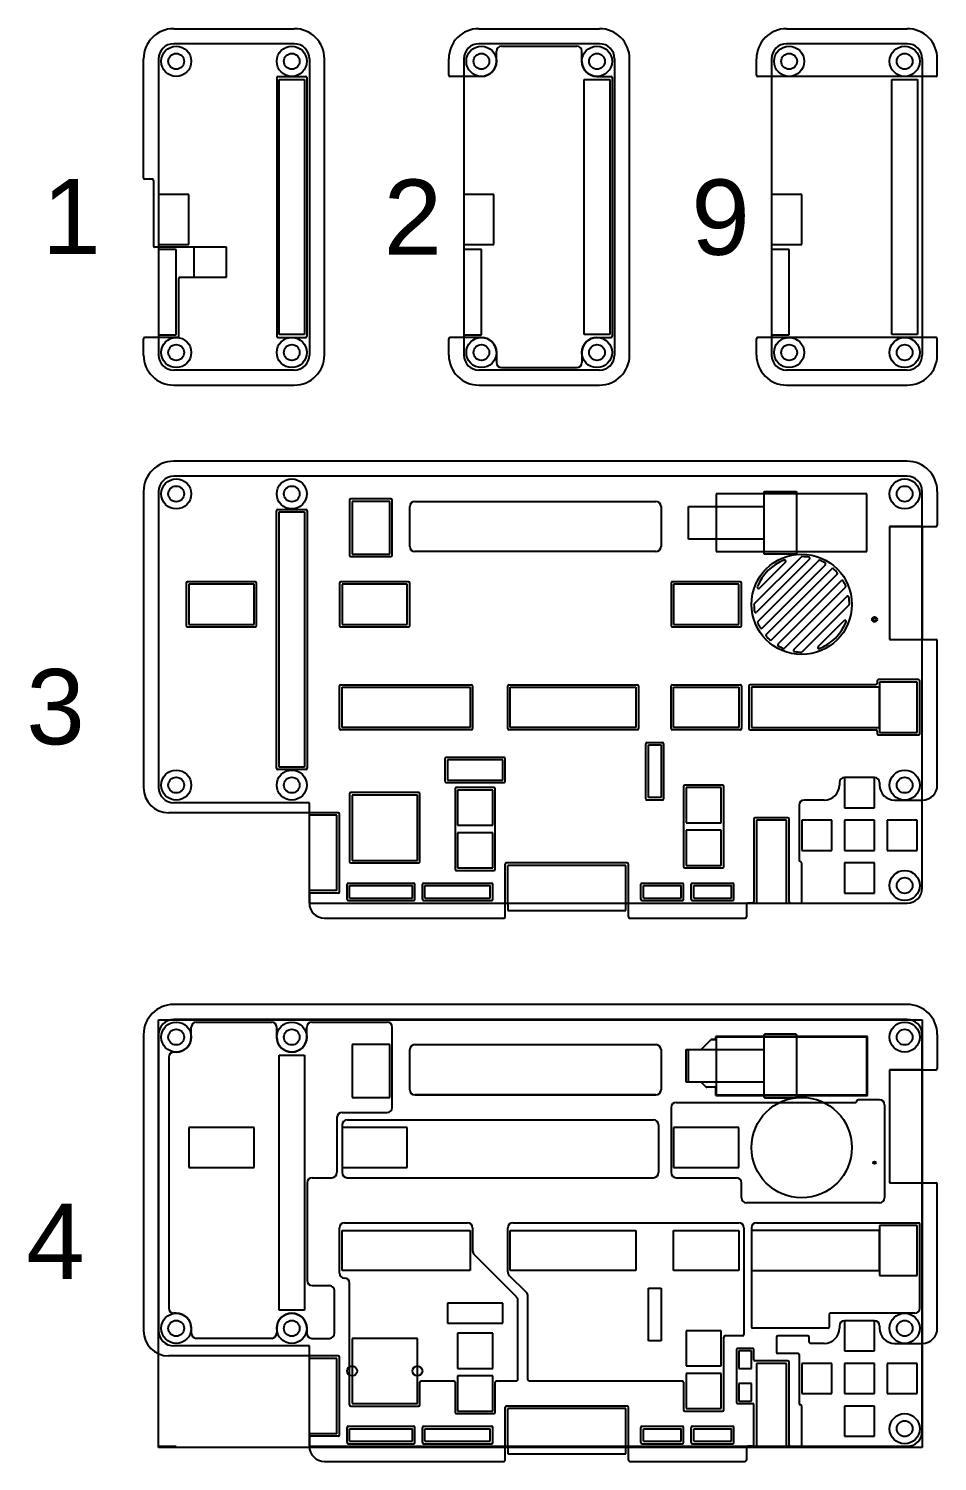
# Model space of a CAD drawing. Header units: millimetres. Extents: x -436 to 702, y -520 to 282.
# Drawn here: x -25.9 to 155, y -3 to 282.4 of the extents above; entities that cross this region are included whole.
import ezdxf

# ---------------------------------------------------------------- set-up
doc = ezdxf.new("R2010")
doc.units = ezdxf.units.MM
doc.header["$LTSCALE"] = 4
doc.header["$MEASUREMENT"] = 0
for name, color, linetype in [('Mechanical', 6, 'Continuous'), ('PCB', 4, 'Continuous'), ('Ref Image', 7, 'Continuous')]:
    doc.layers.add(name, color=color, linetype=linetype)
doc.styles.get("Standard").update_dxf_attribs({"font": 'Arial.ttf'})
picture_1 = doc.add_image_def('image1.png', size_in_pixel=(2300, 1288))

msp = doc.modelspace()

# ---------------------------------------------------------------- linework, layer by layer
for p, q in [((3, 282.35), (27, 282.35)), ((63.75, 282.35), (87.75, 282.35)), ((125, 282.35), (149, 282.35)), ((67.25, 275.85), (67.25, 277.85)), ((68.25, 278.85), (83.25, 278.85)), ((84.25, 275.85), (84.25, 277.85)), ((-3, 252.6), (-3, 276.35)), ((33, 220.85), (33, 276.35)), ((57.75, 273.1), (57.75, 276.35)), ((93.75, 220.85), (93.75, 276.35)), ((119, 273.1), (119, 276.35)), ((155, 273.1), (155, 276.35)), ((23.5, 272.6), (23.5, 221.1)), ((23.75, 272.85), (29.25, 272.85)), ((29.5, 272.6), (29.5, 221.1)), ((64.25, 272.85), (58, 272.85)), ((87.25, 272.85), (90, 272.85)), ((90.25, 272.6), (90.25, 221.1)), ((154.75, 272.85), (119.25, 272.85)), ((-1.25, 252.35), (-2.75, 252.35)), ((-1, 252.1), (-1, 239.1)), ((4, 221.1), (4, 232.6)), ((-3, 217.35), (-3, 220.6)), ((3.75, 220.85), (-2.75, 220.85)), ((23.75, 220.85), (29.25, 220.85)), ((33, 217.35), (33, 220.85)), ((57.75, 217.35), (57.75, 220.6)), ((64.25, 220.85), (58, 220.85)), ((87.25, 220.85), (90, 220.85)), ((93.75, 217.35), (93.75, 220.85)), ((119, 217.35), (119, 220.6)), ((154.75, 220.85), (119.25, 220.85)), ((155, 217.35), (155, 220.6)), ((67.25, 217.85), (67.25, 215.85)), ((84.25, 217.85), (84.25, 215.85)), ((68.25, 214.85), (83.25, 214.85)), ((3, 211.35), (27, 211.35)), ((63.75, 211.35), (87.75, 211.35)), ((125, 211.35), (149, 211.35)), ((149, 196.19), (3, 196.19)), ((-3, 190.19), (-3, 131.19)), ((38, 188.44), (38, 177.44)), ((46.25, 188.69), (38.25, 188.69)), ((46.5, 177.44), (46.5, 188.44)), ((23.46, 135.04), (23.46, 186.34)), ((23.71, 186.59), (29.29, 186.59)), ((29.54, 186.34), (29.54, 135.04)), ((38.25, 177.19), (46.25, 177.19)), ((5.5, 171.94), (5.5, 163.44)), ((19.25, 172.19), (5.75, 172.19)), ((19.5, 163.44), (19.5, 171.94)), ((36, 171.94), (36, 163.44)), ((49.75, 172.19), (36.25, 172.19)), ((50, 163.44), (50, 171.94)), ((102, 171.94), (102, 163.44)), ((115.75, 172.19), (102.25, 172.19)), ((116, 163.44), (116, 171.94)), ((5.75, 163.19), (19.25, 163.19)), ((36.25, 163.19), (49.75, 163.19)), ((102.25, 163.19), (115.75, 163.19)), ((155, 131.69), (155, 160.44)), ((36, 142.94), (36, 151.44)), ((36.25, 151.69), (62.25, 151.69)), ((62.5, 151.44), (62.5, 142.94)), ((69.5, 142.94), (69.5, 151.44)), ((69.75, 151.69), (95.25, 151.69)), ((95.5, 151.44), (95.5, 142.94)), ((102, 142.94), (102, 151.44)), ((102.25, 151.69), (115.75, 151.69)), ((116, 151.44), (116, 142.94)), ((117.5, 151.44), (117.5, 142.94)), ((142.75, 151.69), (117.75, 151.69)), ((143, 152.44), (143, 151.94)), ((151.25, 152.69), (143.25, 152.69)), ((151.5, 141.94), (151.5, 152.44)), ((62.25, 142.69), (36.25, 142.69)), ((95.25, 142.69), (69.75, 142.69)), ((115.75, 142.69), (102.25, 142.69)), ((117.75, 142.69), (142.75, 142.69)), ((97, 128.94), (97, 139.94)), ((97.25, 140.19), (100.25, 140.19)), ((100.5, 139.94), (100.5, 128.94)), ((143.25, 141.69), (151.25, 141.69)), ((68.75, 137.19), (57.25, 137.19)), ((29.29, 134.79), (23.71, 134.79)), ((57, 136.94), (57, 132.44)), ((69, 132.44), (69, 136.94)), ((57.25, 132.19), (68.75, 132.19)), ((104.5, 131.44), (104.5, 115.44)), ((112.25, 131.69), (104.75, 131.69)), ((112.5, 115.44), (112.5, 131.44)), ((38, 129.94), (38, 116.44)), ((51.75, 130.19), (38.25, 130.19)), ((52, 116.44), (52, 129.94)), ((59, 130.94), (59, 114.94)), ((66.75, 131.19), (59.25, 131.19)), ((67, 114.94), (67, 130.94)), ((100.25, 128.69), (97.25, 128.69)), ((35.75, 126.19), (2, 126.19)), ((36, 110.44), (36, 125.94)), ((127.5, 127.69), (127.5, 116.69)), ((118.5, 124.94), (118.5, 108.44)), ((125.25, 125.19), (118.75, 125.19)), ((125.5, 108.44), (125.5, 124.94)), ((38.25, 116.19), (51.75, 116.19)), ((59.25, 114.69), (66.75, 114.69)), ((69, 105.44), (69, 115.94)), ((93.25, 116.19), (69.25, 116.19)), ((93.5, 105.44), (93.5, 115.94)), ((104.75, 115.19), (112.25, 115.19)), ((37.5, 108.94), (37.5, 111.94)), ((37.75, 112.19), (50.75, 112.19)), ((51, 108.94), (51, 111.94)), ((52.5, 108.94), (52.5, 111.94)), ((52.75, 112.19), (66.25, 112.19)), ((66.5, 108.94), (66.5, 111.94)), ((96, 108.94), (96, 111.94)), ((96.25, 112.19), (104.25, 112.19)), ((104.5, 108.94), (104.5, 111.94)), ((106, 108.94), (106, 111.94)), ((106.25, 112.19), (114.25, 112.19)), ((114.5, 108.94), (114.5, 111.94)), ((35.75, 110.19), (30.25, 110.19)), ((37.75, 108.69), (50.75, 108.69)), ((52.75, 108.69), (66.25, 108.69)), ((96.25, 108.69), (104.25, 108.69)), ((106.25, 108.69), (114.25, 108.69)), ((93.75, 105.19), (116.75, 105.19)), ((149, 88), (3, 88)), ((46.5, 67.5), (46.5, 83.5)), ((-3, 82), (-3, 23)), ((2, 77.5), (2, 27.5)), ((36.5, 66.5), (45.5, 66.5)), ((102, 67.5), (102, 54.5)), ((35.5, 65.5), (35.5, 54.5)), ((36.5, 64), (36.5, 54.5)), ((99.5, 64), (99.5, 54.5)), ((29.54, 52.5), (29.54, 33)), ((37.5, 53.5), (98.5, 53.5)), ((116, 49.5), (116, 52.5)), ((155, 23.5), (155, 52.25)), ((36, 34.5), (36, 43.5)), ((37, 44.5), (61.5, 44.5)), ((62.5, 43.5), (62.5, 38.91)), ((69.5, 34.74), (69.5, 43.5)), ((70.5, 44.5), (115.5, 44.5)), ((119, 44.5), (151.25, 44.5)), ((151.5, 27.5), (151.5, 44.25)), ((37, 33.5), (37, 33.5)), ((22.5, 21.5), (7.5, 21.5)), ((112.5, 7.25), (112.5, 21.75)), ((116.25, 22), (112.75, 22)), ((35.75, 18), (2, 18)), ((36, 2.25), (36, 17.75)), ((127.25, 18.5), (123.25, 18.5)), ((127.5, 18.25), (127.5, 8.5)), ((125.25, 17), (118.75, 17)), ((125.5, 0.25), (125.5, 16.75)), ((52, 8.25), (52, 12.75)), ((58.75, 13), (52.25, 13)), ((59, 12.75), (59, 6.75)), ((67, 6.75), (67, 12.75)), ((71.25, 13), (67.25, 13)), ((104.25, 13), (73.75, 13)), ((104.5, 12.75), (104.5, 7.25)), ((38.25, 8), (51.75, 8)), ((59.25, 6.5), (66.75, 6.5)), ((69, -2.75), (69, 7.75)), ((93.25, 8), (69.25, 8)), ((93.5, -2.75), (93.5, 7.75)), ((104.75, 7), (112.25, 7)), ((37.5, 0.75), (37.5, 3.75)), ((37.75, 4), (50.75, 4)), ((51, 0.75), (51, 3.75)), ((52.5, 0.75), (52.5, 3.75)), ((52.75, 4), (66.25, 4)), ((66.5, 0.75), (66.5, 3.75)), ((96, 0.75), (96, 3.75)), ((96.25, 4), (104.25, 4)), ((104.5, 0.75), (104.5, 3.75)), ((106, 0.75), (106, 3.75)), ((106.25, 4), (114.25, 4)), ((114.5, 0.75), (114.5, 3.75)), ((35.75, 2), (30.25, 2)), ((37.75, 0.5), (50.75, 0.5)), ((52.75, 0.5), (66.25, 0.5)), ((96.25, 0.5), (104.25, 0.5)), ((106.25, 0.5), (114.25, 0.5)), ((93.75, -3), (116.75, -3))]:
    msp.add_line(p, q)
at = {"linetype": 'Continuous'}
for p, q in [((13.25, 238.85), (-0.75, 238.85)), ((13.5, 233.1), (13.5, 238.6)), ((4.25, 232.85), (13.25, 232.85)), ((155, 190.19), (155, 183.44)), ((50, 179.19), (50, 187.19)), ((51, 188.19), (99, 188.19)), ((100, 187.19), (100, 179.19)), ((145.5, 182.94), (145.5, 160.94)), ((145.75, 183.19), (154.75, 183.19)), ((99, 178.19), (51, 178.19)), ((127.88, 177.12), (118.57, 167.81)), ((129.55, 176.66), (119.03, 166.14)), ((131.4, 176.4), (119.29, 164.29)), ((124.75, 176.1), (119.59, 170.94)), ((132.71, 175.58), (120.11, 162.98)), ((134, 174.75), (120.94, 161.69)), ((135.06, 173.69), (122, 160.63)), ((135.89, 172.4), (123.29, 159.8)), ((136.71, 171.09), (124.6, 158.98)), ((136.97, 169.24), (126.45, 158.72)), ((137.43, 167.57), (128.12, 158.26)), ((136.41, 164.44), (131.25, 159.28)), ((145.75, 160.69), (154.75, 160.69)), ((143, 142.44), (143, 141.94)), ((135.5, 132.19), (135.5, 131.69)), ((142.5, 133.19), (136.5, 133.19)), ((143.5, 132.19), (143.5, 131.69)), ((132.5, 128.69), (128.5, 128.69)), ((146.5, 128.69), (152, 128.69)), ((127.75, 116.44), (127.75, 116.44)), ((128, 108.44), (128, 116.19)), ((30, 109.94), (30, 108.19)), ((117, 107.94), (117, 105.44)), ((118.25, 108.19), (117.25, 108.19)), ((125.75, 108.19), (127.75, 108.19)), ((33, 105.19), (68.75, 105.19)), ((6.5, 81.5), (6.5, 83.5)), ((7.5, 84.5), (22.5, 84.5)), ((23.5, 81.5), (23.5, 83.5)), ((29.5, 81.5), (29.5, 83.5)), ((30.5, 84.5), (45.5, 84.5)), ((51, 80), (99, 80)), ((108.07, 79.07), (109.93, 80.93)), ((110.1, 81), (110.9, 81)), ((120.25, 81.6), (110.9, 81.6)), ((110.9, 81), (110.9, 81.6)), ((120.5, 81.85), (120.5, 81.85)), ((126.75, 82.1), (120.75, 82.1)), ((127, 81.85), (127, 81.85)), ((141.1, 81.6), (127.25, 81.6)), ((141.1, 69.9), (141.1, 81.6)), ((155, 82), (155, 75.25)), ((3.5, 78.5), (3, 78.5)), ((50, 71), (50, 79)), ((100, 79), (100, 71)), ((105, 79), (107.9, 79)), ((105, 72.5), (105, 79)), ((145.5, 74.75), (145.5, 52.75)), ((145.75, 75), (154.75, 75)), ((107.9, 72.5), (105, 72.5)), ((108.93, 71.57), (108.07, 72.43)), ((110.9, 71.5), (109.1, 71.5)), ((110.9, 69.9), (110.9, 71.5)), ((51, 70), (99, 70)), ((103, 68.5), (138.75, 68.5)), ((110.9, 69.9), (120.25, 69.9)), ((120.5, 69.65), (120.5, 69.65)), ((120.75, 69.4), (126.75, 69.4)), ((127, 69.65), (127, 69.65)), ((127.25, 69.9), (141.1, 69.9)), ((139, 68.75), (139, 68.75)), ((143.5, 69), (139.25, 69)), ((144.5, 68), (144.5, 49.5)), ((37.5, 65), (98.5, 65)), ((30.54, 53.5), (34.5, 53.5)), ((103, 53.5), (115, 53.5)), ((145.75, 52.5), (154.75, 52.5)), ((143.5, 48.5), (117, 48.5)), ((116.5, 43.5), (116.5, 22.25)), ((118, 43.5), (118, 23.75)), ((71.21, 29.79), (62.79, 38.21)), ((30.54, 32), (34, 32)), ((38, 8.25), (38, 32.5)), ((73.21, 30.62), (69.79, 34.04)), ((35, 22.5), (35, 31)), ((71.5, 13.25), (71.5, 29.09)), ((73.5, 13.25), (73.5, 29.91)), ((3.5, 26.5), (3, 26.5)), ((133.5, 26.25), (133.5, 23.75)), ((150.5, 26.5), (133.75, 26.5)), ((6.5, 23.5), (6.5, 22.5)), ((23.5, 23.5), (23.5, 22.5)), ((29.5, 23.5), (29.5, 22.5)), ((133.25, 23.5), (118.25, 23.5)), ((135.5, 24), (135.5, 23.5)), ((142.5, 25), (136.5, 25)), ((143.5, 24), (143.5, 23.5)), ((30.5, 21.5), (34, 21.5)), ((123, 21.75), (123, 18.75)), ((129.25, 22), (123.25, 22)), ((129.5, 20.75), (129.5, 21.75)), ((132.5, 20.5), (129.75, 20.5)), ((146.5, 20.5), (152, 20.5)), ((115, 19.25), (115, 8.75)), ((118.25, 19.5), (115.25, 19.5)), ((118.5, 17.25), (118.5, 19.25)), ((115.25, 8.5), (118.25, 8.5)), ((118.5, 0.25), (118.5, 8.25)), ((127.75, 8.25), (127.75, 8.25)), ((128, 0.25), (128, 8)), ((30, 1.75), (30, 0)), ((118.25, 0), (117.25, 0)), ((125.75, 0), (127.75, 0)), ((117, -0.25), (117, -2.75)), ((33, -3), (68.75, -3))]:
    msp.add_line(p, q, dxfattribs=at)
for centre in [(3.5, 275.85), (26.5, 275.85), (64.25, 275.85), (87.25, 275.85), (125.5, 275.85), (148.5, 275.85), (3.5, 217.85), (26.5, 217.85), (64.25, 217.85), (87.25, 217.85), (125.5, 217.85), (148.5, 217.85), (3.5, 189.69), (26.5, 189.69), (3.5, 81.5), (26.5, 81.5)]:
    msp.add_circle(centre, 1.57)
for centre, radius in [((148.5, 189.69), 1.57), ((142.5, 164.69), 0.5), ((3.5, 131.69), 1.57), ((26.5, 131.69), 1.57), ((148.5, 131.69), 1.57), ((148.5, 81.5), 1.57), ((3.5, 23.5), 1.57), ((26.5, 23.5), 1.57), ((148.5, 23.5), 1.57)]:
    msp.add_circle(centre, radius, dxfattribs=at)
for centre, radius, start, end in [((3, 276.35), 6, 90, 180), ((27, 276.35), 6, 0, 90), ((63.75, 276.35), 6, 90, 180), ((87.75, 276.35), 6, 0, 90), ((125, 276.35), 6, 90, 180), ((149, 276.35), 6, 0, 90), ((68.25, 277.85), 1, 90, 180), ((83.25, 277.85), 1, 0, 90), ((64.25, 275.85), 3, 270, 0), ((87.25, 275.85), 3, 180, 270), ((23.75, 272.6), 0.25, 90, 180), ((29.25, 272.6), 0.25, 0, 90), ((58, 273.1), 0.25, 180, 270), ((90, 272.6), 0.25, 0, 90), ((119.25, 273.1), 0.25, 180, 270), ((154.75, 273.1), 0.25, 270, 0), ((-2.75, 252.6), 0.25, 180, 270), ((-1.25, 252.1), 0.25, 0, 90), ((-0.75, 239.1), 0.25, 180, 270), ((-2.75, 220.6), 0.25, 90, 180), ((3.75, 221.1), 0.25, 270, 0), ((23.75, 221.1), 0.25, 180, 270), ((29.25, 221.1), 0.25, 270, 0), ((58, 220.6), 0.25, 90, 180), ((64.25, 217.85), 3, 0, 90), ((87.25, 217.85), 3, 90, 180), ((90, 221.1), 0.25, 270, 0), ((119.25, 220.6), 0.25, 90, 180), ((154.75, 220.6), 0.25, 0, 90), ((3, 217.35), 6, 180, 270), ((27, 217.35), 6, 270, 0), ((63.75, 217.35), 6, 180, 270), ((87.75, 217.35), 6, 270, 0), ((125, 217.35), 6, 180, 270), ((149, 217.35), 6, 270, 0), ((68.25, 215.85), 1, 180, 270), ((83.25, 215.85), 1, 270, 0), ((3, 190.19), 6, 90, 180), ((149, 190.19), 6, 0, 90), ((38.25, 188.44), 0.25, 90, 180), ((46.25, 188.44), 0.25, 0, 90), ((23.71, 186.34), 0.25, 90, 180), ((29.29, 186.34), 0.25, 0, 90), ((38.25, 177.44), 0.25, 180, 270), ((46.25, 177.44), 0.25, 270, 0), ((5.75, 171.94), 0.25, 90, 180), ((19.25, 171.94), 0.25, 0, 90), ((36.25, 171.94), 0.25, 90, 180), ((49.75, 171.94), 0.25, 0, 90), ((102.25, 171.94), 0.25, 90, 180), ((115.75, 171.94), 0.25, 0, 90), ((5.75, 163.44), 0.25, 180, 270), ((19.25, 163.44), 0.25, 270, 0), ((36.25, 163.44), 0.25, 180, 270), ((49.75, 163.44), 0.25, 270, 0), ((102.25, 163.44), 0.25, 180, 270), ((115.75, 163.44), 0.25, 270, 0), ((36.25, 151.44), 0.25, 90, 180), ((62.25, 151.44), 0.25, 0, 90), ((69.75, 151.44), 0.25, 90, 180), ((95.25, 151.44), 0.25, 0, 90), ((102.25, 151.44), 0.25, 90, 180), ((115.75, 151.44), 0.25, 0, 90), ((117.75, 151.44), 0.25, 90, 180), ((142.75, 151.94), 0.25, 270, 0), ((143.25, 152.44), 0.25, 90, 180), ((151.25, 152.44), 0.25, 0, 90), ((36.25, 142.94), 0.25, 180, 270), ((62.25, 142.94), 0.25, 270, 0), ((69.75, 142.94), 0.25, 180, 270), ((95.25, 142.94), 0.25, 270, 0), ((102.25, 142.94), 0.25, 180, 270), ((115.75, 142.94), 0.25, 270, 0), ((117.75, 142.94), 0.25, 180, 270), ((97.25, 139.94), 0.25, 90, 180), ((100.25, 139.94), 0.25, 0, 90), ((143.25, 141.94), 0.25, 180, 270), ((151.25, 141.94), 0.25, 270, 0), ((57.25, 136.94), 0.25, 90, 180), ((68.75, 136.94), 0.25, 0, 90), ((23.71, 135.04), 0.25, 180, 270), ((29.29, 135.04), 0.25, 270, 0), ((57.25, 132.44), 0.25, 180, 270), ((68.75, 132.44), 0.25, 270, 0), ((104.75, 131.44), 0.25, 90, 180), ((112.25, 131.44), 0.25, 0, 90), ((2, 131.19), 5, 180, 270), ((38.25, 129.94), 0.25, 90, 180), ((51.75, 129.94), 0.25, 0, 90), ((59.25, 130.94), 0.25, 90, 180), ((66.75, 130.94), 0.25, 0, 90), ((97.25, 128.94), 0.25, 180, 270), ((100.25, 128.94), 0.25, 270, 0), ((35.75, 125.94), 0.25, 0, 90), ((118.75, 124.94), 0.25, 90, 180), ((125.25, 124.94), 0.25, 0, 90), ((38.25, 116.44), 0.25, 180, 270), ((51.75, 116.44), 0.25, 270, 0), ((59.25, 114.94), 0.25, 180, 270), ((66.75, 114.94), 0.25, 270, 0), ((69.25, 115.94), 0.25, 90, 180), ((93.25, 115.94), 0.25, 0, 90), ((104.75, 115.44), 0.25, 180, 270), ((112.25, 115.44), 0.25, 270, 0), ((37.75, 111.94), 0.25, 90, 180), ((50.75, 111.94), 0.25, 0, 90), ((52.75, 111.94), 0.25, 90, 180), ((66.25, 111.94), 0.25, 0, 90), ((96.25, 111.94), 0.25, 90, 180), ((104.25, 111.94), 0.25, 0, 90), ((106.25, 111.94), 0.25, 90, 180), ((114.25, 111.94), 0.25, 0, 90), ((35.75, 110.44), 0.25, 270, 0), ((37.75, 108.94), 0.25, 180, 270), ((50.75, 108.94), 0.25, 270, 0), ((52.75, 108.94), 0.25, 180, 270), ((66.25, 108.94), 0.25, 270, 0), ((96.25, 108.94), 0.25, 180, 270), ((104.25, 108.94), 0.25, 270, 0), ((106.25, 108.94), 0.25, 180, 270), ((114.25, 108.94), 0.25, 270, 0), ((93.75, 105.44), 0.25, 180, 270), ((3, 82), 6, 90, 180), ((149, 82), 6, 0, 90), ((37.5, 54.5), 1, 180, 270), ((98.5, 54.5), 1, 270, 0), ((30.54, 52.5), 1, 90, 180), ((37, 43.5), 1, 90, 180), ((61.5, 43.5), 1, 0, 90), ((70.5, 43.5), 1, 90, 180), ((151.25, 44.25), 0.25, 0, 90), ((37, 34.5), 1, 180, 270), ((2, 23), 5, 180, 270), ((112.75, 21.75), 0.25, 90, 180), ((35.75, 17.75), 0.25, 0, 90), ((127.25, 18.25), 0.25, 0, 90), ((125.25, 16.75), 0.25, 0, 90), ((52.25, 12.75), 0.25, 90, 180), ((58.75, 12.75), 0.25, 0, 90), ((67.25, 12.75), 0.25, 90, 180), ((104.25, 12.75), 0.25, 0, 90), ((38.25, 8.25), 0.25, 180, 270), ((51.75, 8.25), 0.25, 270, 0), ((59.25, 6.75), 0.25, 180, 270), ((66.75, 6.75), 0.25, 270, 0), ((69.25, 7.75), 0.25, 90, 180), ((93.25, 7.75), 0.25, 0, 90), ((104.75, 7.25), 0.25, 180, 270), ((112.25, 7.25), 0.25, 270, 0), ((37.75, 3.75), 0.25, 90, 180), ((50.75, 3.75), 0.25, 0, 90), ((52.75, 3.75), 0.25, 90, 180), ((66.25, 3.75), 0.25, 0, 90), ((96.25, 3.75), 0.25, 90, 180), ((104.25, 3.75), 0.25, 0, 90), ((106.25, 3.75), 0.25, 90, 180), ((114.25, 3.75), 0.25, 0, 90), ((35.75, 2.25), 0.25, 270, 0), ((37.75, 0.75), 0.25, 180, 270), ((50.75, 0.75), 0.25, 270, 0), ((52.75, 0.75), 0.25, 180, 270), ((66.25, 0.75), 0.25, 270, 0), ((96.25, 0.75), 0.25, 180, 270), ((104.25, 0.75), 0.25, 270, 0), ((106.25, 0.75), 0.25, 180, 270), ((114.25, 0.75), 0.25, 270, 0), ((93.75, -2.75), 0.25, 180, 270)]:
    msp.add_arc(centre, radius, start, end)
for centre, radius, start, end in [((13.25, 238.6), 0.25, 0, 90), ((4.25, 232.6), 0.25, 90, 180), ((13.25, 233.1), 0.25, 270, 0), ((51, 187.19), 1, 90, 180), ((99, 187.19), 1, 0, 90), ((145.75, 182.94), 0.25, 90, 180), ((154.75, 183.44), 0.25, 270, 0), ((51, 179.19), 1, 180, 270), ((99, 179.19), 1, 270, 0), ((128.06, 176.94), 0.25, 89.6442, 135), ((128, 167.69), 9.5, 81.4837, 89.6442), ((129.37, 176.84), 0.25, 315, 81.4837), ((128, 167.69), 9.5, 111.7685, 158.2315), ((124.57, 176.28), 0.25, 315, 111.7685), ((131.58, 176.22), 0.25, 67.2333, 135), ((128, 167.69), 9.5, 60.6804, 67.2333), ((132.53, 175.76), 0.25, 315, 60.6804), ((134.18, 174.57), 0.25, 48.0986, 135), ((128, 167.69), 9.5, 41.9014, 48.0986), ((119.41, 171.12), 0.25, 158.2315, 315), ((134.88, 173.87), 0.25, 315, 41.9014), ((136.07, 172.22), 0.25, 29.3196, 135), ((128, 167.69), 9.5, 22.7667, 29.3196), ((136.53, 171.27), 0.25, 315, 22.7667), ((137.15, 169.06), 0.25, 8.5163, 135), ((128, 167.69), 9.5, 0.3558, 8.5163), ((118.75, 167.63), 0.25, 135, 180.3558), ((128, 167.69), 9.5, 180.3558, 188.5163), ((118.85, 166.32), 0.25, 188.5163, 315), ((137.25, 167.75), 0.25, 315, 0.3558), ((119.47, 164.11), 0.25, 135, 202.7667), ((128, 167.69), 9.5, 202.7667, 209.3196), ((119.93, 163.16), 0.25, 209.3196, 315), ((128, 167.69), 9.5, 291.7685, 338.2315), ((136.59, 164.26), 0.25, 338.2315, 135), ((121.12, 161.51), 0.25, 135, 221.9014), ((128, 167.69), 9.5, 221.9014, 228.0986), ((121.82, 160.81), 0.25, 228.0986, 315), ((123.47, 159.63), 0.25, 135, 240.6804), ((145.75, 160.94), 0.25, 180, 270), ((154.75, 160.44), 0.25, 0, 90), ((128, 167.69), 9.5, 240.6804, 247.2333), ((124.42, 159.16), 0.25, 247.2333, 315), ((126.63, 158.54), 0.25, 135, 261.4837), ((128, 167.69), 9.5, 261.4837, 269.6442), ((127.94, 158.44), 0.25, 269.6442, 315), ((131.43, 159.1), 0.25, 135, 291.7685), ((142.75, 142.44), 0.25, 0, 90), ((132.5, 131.69), 3, 270, 0), ((136.5, 132.19), 1, 90, 180), ((142.5, 132.19), 1, 0, 90), ((146.5, 131.69), 3, 180, 270), ((152, 131.69), 3, 270, 0), ((128.5, 127.69), 1, 90, 180), ((127.75, 116.69), 0.25, 180, 270), ((127.75, 116.19), 0.25, 0, 90), ((30.25, 109.94), 0.25, 90, 180), ((118.25, 108.44), 0.25, 270, 0), ((125.75, 108.44), 0.25, 180, 270), ((127.75, 108.44), 0.25, 270, 0), ((33, 108.19), 3, 180, 270), ((117.25, 107.94), 0.25, 90, 180), ((68.75, 105.44), 0.25, 270, 0), ((116.75, 105.44), 0.25, 270, 0), ((7.5, 83.5), 1, 90, 180), ((22.5, 83.5), 1, 0, 90), ((30.5, 83.5), 1, 90, 180), ((45.5, 83.5), 1, 0, 90), ((3.5, 81.5), 3, 270, 0), ((26.5, 81.5), 3, 180, 0), ((51, 79), 1, 90, 180), ((99, 79), 1, 0, 90), ((110.1, 80.75), 0.25, 90, 135), ((120.25, 81.85), 0.25, 270, 0), ((120.75, 81.85), 0.25, 90, 180), ((126.75, 81.85), 0.25, 0, 90), ((127.25, 81.85), 0.25, 180, 270), ((3, 77.5), 1, 90, 180), ((107.9, 79.25), 0.25, 270, 315), ((145.75, 74.75), 0.25, 90, 180), ((154.75, 75.25), 0.25, 270, 0), ((107.9, 72.25), 0.25, 45, 90), ((109.1, 71.75), 0.25, 225, 270), ((51, 71), 1, 180, 270), ((99, 71), 1, 270, 0), ((103, 67.5), 1, 90, 180), ((120.25, 69.65), 0.25, 0, 90), ((120.75, 69.65), 0.25, 180, 270), ((126.75, 69.65), 0.25, 270, 0), ((127.25, 69.65), 0.25, 90, 180), ((138.75, 68.75), 0.25, 270, 0), ((139.25, 68.75), 0.25, 90, 180), ((143.5, 68), 1, 0, 90), ((36.5, 65.5), 1, 90, 180), ((45.5, 67.5), 1, 270, 0), ((37.5, 64), 1, 90, 180), ((98.5, 64), 1, 0, 90), ((34.5, 54.5), 1, 270, 0), ((103, 54.5), 1, 180, 270), ((115, 52.5), 1, 0, 90), ((145.75, 52.75), 0.25, 180, 270), ((154.75, 52.25), 0.25, 0, 90), ((117, 49.5), 1, 180, 270), ((143.5, 49.5), 1, 270, 0), ((115.5, 43.5), 1, 0, 90), ((119, 43.5), 1, 90, 180), ((63.5, 38.91), 1, 180, 225), ((70.5, 34.74), 1, 180, 225), ((30.54, 33), 1, 180, 270), ((34, 31), 1, 0, 90), ((37, 32.5), 1, 0, 90), ((70.5, 29.09), 1, 0, 45), ((72.5, 29.91), 1, 0, 45), ((3, 27.5), 1, 180, 270), ((3.5, 23.5), 3, 0, 90), ((26.5, 23.5), 3, 0, 180), ((133.75, 26.25), 0.25, 90, 180), ((150.5, 27.5), 1, 270, 0), ((118.25, 23.75), 0.25, 180, 270), ((132.5, 23.5), 3, 270, 0), ((133.25, 23.75), 0.25, 270, 0), ((136.5, 24), 1, 90, 180), ((142.5, 24), 1, 0, 90), ((146.5, 23.5), 3, 180, 270), ((152, 23.5), 3, 270, 0), ((7.5, 22.5), 1, 180, 270), ((22.5, 22.5), 1, 270, 0), ((30.5, 22.5), 1, 180, 270), ((34, 22.5), 1, 270, 0), ((116.25, 22.25), 0.25, 270, 0), ((123.25, 21.75), 0.25, 90, 180), ((129.25, 21.75), 0.25, 0, 90), ((129.75, 20.75), 0.25, 180, 270), ((115.25, 19.25), 0.25, 90, 180), ((118.25, 19.25), 0.25, 0, 90), ((118.75, 17.25), 0.25, 180, 270), ((123.25, 18.75), 0.25, 180, 270), ((71.25, 13.25), 0.25, 270, 0), ((73.75, 13.25), 0.25, 180, 270), ((115.25, 8.75), 0.25, 180, 270), ((118.25, 8.25), 0.25, 0, 90), ((127.75, 8.5), 0.25, 180, 270), ((127.75, 8), 0.25, 0, 90), ((30.25, 1.75), 0.25, 90, 180), ((33, 0), 3, 180, 270), ((117.25, -0.25), 0.25, 90, 180), ((118.25, 0.25), 0.25, 270, 0), ((125.75, 0.25), 0.25, 180, 270), ((127.75, 0.25), 0.25, 270, 0), ((68.75, -2.75), 0.25, 270, 0), ((116.75, -2.75), 0.25, 270, 0)]:
    msp.add_arc(centre, radius, start, end, dxfattribs=at)
at = {"layer": 'Mechanical'}
for p, q in [((23.96, 221.45), (23.96, 272.25)), ((23.96, 272.25), (29.04, 272.25)), ((29.04, 272.25), (29.04, 221.45)), ((84.71, 221.45), (84.71, 272.25)), ((84.71, 272.25), (89.79, 272.25)), ((89.79, 272.25), (89.79, 221.45)), ((145.96, 221.45), (145.96, 272.25)), ((145.96, 272.25), (151.04, 272.25)), ((151.04, 272.25), (151.04, 221.45)), ((6, 249.35), (0, 249.35)), ((6, 239.35), (6, 249.35)), ((66.75, 249.35), (60.75, 249.35)), ((66.75, 239.35), (66.75, 249.35)), ((128, 249.35), (122, 249.35)), ((128, 239.35), (128, 249.35)), ((0, 239.35), (6, 239.35)), ((3.5, 238.35), (0, 238.35)), ((3.5, 221.35), (3.5, 238.35)), ((60.75, 239.35), (66.75, 239.35)), ((64.25, 238.35), (60.75, 238.35)), ((64.25, 221.35), (64.25, 238.35)), ((122, 239.35), (128, 239.35)), ((125.5, 238.35), (122, 238.35)), ((125.5, 221.35), (125.5, 238.35)), ((0, 221.35), (3.5, 221.35)), ((29.04, 221.45), (23.96, 221.45)), ((60.75, 221.35), (64.25, 221.35)), ((89.79, 221.45), (84.71, 221.45)), ((122, 221.35), (125.5, 221.35)), ((151.04, 221.45), (145.96, 221.45)), ((141, 189.69), (111, 189.69)), ((111, 189.69), (111, 178.19)), ((120.5, 190.19), (127, 190.19)), ((120.5, 177.69), (120.5, 190.19)), ((127, 190.19), (127, 177.69)), ((141, 178.19), (141, 189.69)), ((23.96, 135.29), (23.96, 186.09)), ((23.96, 186.09), (29.04, 186.09)), ((29.04, 186.09), (29.04, 135.29)), ((46, 188.19), (38.5, 188.19)), ((38.5, 188.19), (38.5, 177.69)), ((46, 177.69), (46, 188.19)), ((105.5, 180.69), (105.5, 187.19)), ((105.5, 187.19), (120.5, 187.19)), ((152, 183.19), (145.5, 183.19)), ((145.5, 183.19), (145.5, 160.69)), ((152, 183.19), (152, 160.69)), ((120.5, 180.69), (105.5, 180.69)), ((38.5, 177.69), (46, 177.69)), ((111, 178.19), (141, 178.19)), ((127, 177.69), (120.5, 177.69)), ((19, 171.69), (6, 171.69)), ((6, 171.69), (6, 163.69)), ((19, 163.69), (19, 171.69)), ((49.5, 171.69), (36.5, 171.69)), ((36.5, 171.69), (36.5, 163.69)), ((49.5, 163.69), (49.5, 171.69)), ((115.5, 171.69), (102.5, 171.69)), ((102.5, 171.69), (102.5, 163.69)), ((115.5, 163.69), (115.5, 171.69)), ((6, 163.69), (19, 163.69)), ((36.5, 163.69), (49.5, 163.69)), ((102.5, 163.69), (115.5, 163.69)), ((145.5, 160.69), (152, 160.69)), ((151, 152.19), (143.5, 152.19)), ((143.5, 152.19), (143.5, 142.19)), ((151, 142.19), (151, 152.19)), ((36.5, 143.19), (36.5, 151.19)), ((36.5, 151.19), (62, 151.19)), ((62, 151.19), (62, 143.19)), ((70, 143.19), (70, 151.19)), ((70, 151.19), (95, 151.19)), ((95, 151.19), (95, 143.19)), ((102.5, 143.19), (102.5, 151.19)), ((102.5, 151.19), (115.5, 151.19)), ((115.5, 151.19), (115.5, 143.19)), ((143.5, 151.19), (118, 151.19)), ((118, 151.19), (118, 143.19)), ((143.5, 143.19), (143.5, 151.19)), ((62, 143.19), (36.5, 143.19)), ((95, 143.19), (70, 143.19)), ((115.5, 143.19), (102.5, 143.19)), ((118, 143.19), (143.5, 143.19)), ((143.5, 142.19), (151, 142.19)), ((97.5, 129.19), (97.5, 139.69)), ((97.5, 139.69), (100, 139.69)), ((100, 139.69), (100, 129.19)), ((29.04, 135.29), (23.96, 135.29)), ((68.5, 136.69), (57.5, 136.69)), ((57.5, 136.69), (57.5, 132.69)), ((68.5, 132.69), (68.5, 136.69)), ((57.5, 132.69), (68.5, 132.69)), ((142.5, 133.19), (136.5, 133.19)), ((136.5, 133.19), (136.5, 127.19)), ((142.5, 127.19), (142.5, 133.19)), ((51.5, 129.69), (38.5, 129.69)), ((38.5, 129.69), (38.5, 116.69)), ((51.5, 116.69), (51.5, 129.69)), ((66.5, 130.69), (59.5, 130.69)), ((59.5, 130.69), (59.5, 123.69)), ((66.5, 123.69), (66.5, 130.69)), ((100, 129.19), (97.5, 129.19)), ((112, 131.19), (105, 131.19)), ((105, 131.19), (105, 124.19)), ((112, 124.19), (112, 131.19)), ((35.5, 125.69), (30, 125.69)), ((30, 110.69), (30, 125.69)), ((35.5, 110.69), (35.5, 125.69)), ((136.5, 127.19), (142.5, 127.19)), ((59.5, 123.69), (66.5, 123.69)), ((105, 124.19), (112, 124.19)), ((125, 124.69), (119, 124.69)), ((119, 124.69), (119, 108.19)), ((125, 108.19), (125, 124.69)), ((134, 124.69), (128, 124.69)), ((128, 124.69), (128, 118.69)), ((134, 118.69), (134, 124.69)), ((142.5, 124.69), (136.5, 124.69)), ((136.5, 124.69), (136.5, 118.69)), ((142.5, 118.69), (142.5, 124.69)), ((151, 124.69), (145, 124.69)), ((145, 124.69), (145, 118.69)), ((151, 118.69), (151, 124.69)), ((66.5, 122.19), (59.5, 122.19)), ((59.5, 122.19), (59.5, 115.19)), ((66.5, 115.19), (66.5, 122.19)), ((112, 122.69), (105, 122.69)), ((105, 122.69), (105, 115.69)), ((112, 115.69), (112, 122.69)), ((128, 118.69), (134, 118.69)), ((136.5, 118.69), (142.5, 118.69)), ((145, 118.69), (151, 118.69)), ((38.5, 116.69), (51.5, 116.69)), ((59.5, 115.19), (66.5, 115.19)), ((69.5, 108.19), (69.5, 115.69)), ((93, 115.69), (69.5, 115.69)), ((93, 108.19), (93, 115.69)), ((105, 115.69), (112, 115.69)), ((136.5, 116.19), (136.5, 110.19)), ((142.5, 116.19), (136.5, 116.19)), ((142.5, 110.19), (142.5, 116.19)), ((38, 111.69), (50.5, 111.69)), ((38, 109.19), (38, 111.69)), ((50.5, 109.19), (50.5, 111.69)), ((53, 111.69), (66, 111.69)), ((53, 109.19), (53, 111.69)), ((66, 109.19), (66, 111.69)), ((96.5, 111.69), (104, 111.69)), ((96.5, 109.19), (96.5, 111.69)), ((104, 109.19), (104, 111.69)), ((106.5, 111.69), (114, 111.69)), ((106.5, 109.19), (106.5, 111.69)), ((114, 109.19), (114, 111.69)), ((35.5, 110.69), (30, 110.69)), ((38, 109.19), (50.5, 109.19)), ((53, 109.19), (66, 109.19)), ((96.5, 109.19), (104, 109.19)), ((106.5, 109.19), (114, 109.19)), ((136.5, 110.19), (142.5, 110.19)), ((69.5, 108.19), (69.5, 106.69)), ((69.5, 106.69), (93, 106.69)), ((93, 106.69), (93, 108.19)), ((119, 108.19), (125, 108.19)), ((46, 80), (38.5, 80)), ((38.5, 80), (38.5, 69.5)), ((46, 69.5), (46, 80)), ((141, 81.5), (111, 81.5)), ((111, 81.5), (111, 70)), ((120.5, 82), (127, 82)), ((120.5, 69.5), (120.5, 82)), ((127, 82), (127, 69.5)), ((141, 70), (141, 81.5)), ((23.96, 27.1), (23.96, 77.9)), ((23.96, 77.9), (29.04, 77.9)), ((29.04, 77.9), (29.04, 27.1)), ((105.5, 72.5), (105.5, 79)), ((105.5, 79), (120.5, 79)), ((152, 75), (145.5, 75)), ((145.5, 75), (145.5, 52.5)), ((152, 75), (152, 52.5)), ((120.5, 72.5), (105.5, 72.5)), ((38.5, 69.5), (46, 69.5)), ((111, 70), (141, 70)), ((127, 69.5), (120.5, 69.5)), ((19, 63.5), (6, 63.5)), ((6, 63.5), (6, 55.5)), ((19, 55.5), (19, 63.5)), ((49.5, 63.5), (36.5, 63.5)), ((36.5, 63.5), (36.5, 55.5)), ((49.5, 55.5), (49.5, 63.5)), ((115.5, 63.5), (102.5, 63.5)), ((102.5, 63.5), (102.5, 55.5)), ((115.5, 55.5), (115.5, 63.5)), ((6, 55.5), (19, 55.5)), ((36.5, 55.5), (49.5, 55.5)), ((102.5, 55.5), (115.5, 55.5)), ((145.5, 52.5), (152, 52.5)), ((36.5, 35), (36.5, 43)), ((36.5, 43), (62, 43)), ((62, 43), (62, 35)), ((70, 35), (70, 43)), ((70, 43), (95, 43)), ((95, 43), (95, 35)), ((102.5, 35), (102.5, 43)), ((102.5, 43), (115.5, 43)), ((115.5, 43), (115.5, 35)), ((143.5, 43), (118, 43)), ((118, 43), (118, 35)), ((151, 44), (143.5, 44)), ((143.5, 44), (143.5, 34)), ((143.5, 35), (143.5, 43)), ((151, 34), (151, 44)), ((62, 35), (36.5, 35)), ((95, 35), (70, 35)), ((115.5, 35), (102.5, 35)), ((118, 35), (143.5, 35)), ((97.5, 21), (97.5, 31.5)), ((97.5, 31.5), (100, 31.5)), ((100, 31.5), (100, 21)), ((143.5, 34), (151, 34)), ((29.04, 27.1), (23.96, 27.1)), ((68.5, 28.5), (57.5, 28.5)), ((57.5, 28.5), (57.5, 24.5)), ((68.5, 24.5), (68.5, 28.5)), ((57.5, 24.5), (68.5, 24.5)), ((112, 23), (105, 23)), ((105, 23), (105, 16)), ((112, 16), (112, 23)), ((142.5, 25), (136.5, 25)), ((136.5, 25), (136.5, 19)), ((142.5, 19), (142.5, 25)), ((38.5, 21.5), (38.5, 8.5)), ((51.5, 21.5), (38.5, 21.5)), ((51.5, 8.5), (51.5, 21.5)), ((66.5, 22.5), (59.5, 22.5)), ((59.5, 22.5), (59.5, 15.5)), ((66.5, 15.5), (66.5, 22.5)), ((100, 21), (97.5, 21)), ((30, 2.5), (30, 17.5)), ((35.5, 17.5), (30, 17.5)), ((35.5, 2.5), (35.5, 17.5)), ((136.5, 19), (142.5, 19)), ((59.5, 15.5), (66.5, 15.5)), ((105, 16), (112, 16)), ((112, 14.5), (105, 14.5)), ((105, 14.5), (105, 7.5)), ((112, 7.5), (112, 14.5)), ((125, 16.5), (119, 16.5)), ((119, 16.5), (119, 0)), ((125, 0), (125, 16.5)), ((134, 16.5), (128, 16.5)), ((128, 16.5), (128, 10.5)), ((134, 10.5), (134, 16.5)), ((142.5, 16.5), (136.5, 16.5)), ((136.5, 16.5), (136.5, 10.5)), ((142.5, 10.5), (142.5, 16.5)), ((151, 16.5), (145, 16.5)), ((145, 16.5), (145, 10.5)), ((151, 10.5), (151, 16.5)), ((66.5, 14), (59.5, 14)), ((59.5, 14), (59.5, 7)), ((66.5, 7), (66.5, 14)), ((128, 10.5), (134, 10.5)), ((136.5, 10.5), (142.5, 10.5)), ((145, 10.5), (151, 10.5)), ((38.5, 8.5), (51.5, 8.5)), ((59.5, 7), (66.5, 7)), ((69.5, 0), (69.5, 7.5)), ((93, 7.5), (69.5, 7.5)), ((93, 0), (93, 7.5)), ((105, 7.5), (112, 7.5)), ((136.5, 8), (136.5, 2)), ((142.5, 8), (136.5, 8)), ((142.5, 2), (142.5, 8)), ((38, 1), (38, 3.5)), ((38, 3.5), (50.5, 3.5)), ((50.5, 1), (50.5, 3.5)), ((53, 1), (53, 3.5)), ((53, 3.5), (66, 3.5)), ((66, 1), (66, 3.5)), ((96.5, 1), (96.5, 3.5)), ((96.5, 3.5), (104, 3.5)), ((104, 1), (104, 3.5)), ((106.5, 1), (106.5, 3.5)), ((106.5, 3.5), (114, 3.5)), ((114, 1), (114, 3.5)), ((35.5, 2.5), (30, 2.5)), ((38, 1), (50.5, 1)), ((53, 1), (66, 1)), ((69.5, 0), (69.5, -1.5)), ((93, -1.5), (93, 0)), ((96.5, 1), (104, 1)), ((106.5, 1), (114, 1)), ((119, 0), (125, 0)), ((136.5, 2), (142.5, 2)), ((69.5, -1.5), (93, -1.5))]:
    msp.add_line(p, q, dxfattribs=at)
at = {"layer": 'Mechanical', "linetype": 'Continuous'}
for p, q in [((7, 238.85), (7, 232.85)), ((13.5, 238.85), (7, 238.85)), ((13.5, 232.85), (13.5, 238.85)), ((7, 232.85), (13.5, 232.85)), ((110, 81), (108, 79)), ((111, 81), (110, 81)), ((111, 81.5), (111, 81)), ((108, 72.5), (109, 71.5)), ((111, 71.5), (109, 71.5)), ((118, 19), (115.5, 19)), ((115.5, 19), (115.5, 15.5)), ((118, 15.5), (118, 19)), ((115.5, 15.5), (118, 15.5)), ((118, 12.5), (115.5, 12.5)), ((115.5, 12.5), (115.5, 9)), ((118, 9), (118, 12.5)), ((115.5, 9), (118, 9))]:
    msp.add_line(p, q, dxfattribs=at)
at = {"layer": 'Mechanical'}
for centre, radius in [((128, 167.69), 10), ((142.5, 164.69), 0.25), ((128, 59.5), 10), ((142.5, 56.5), 0.25)]:
    msp.add_circle(centre, radius, dxfattribs=at)
at = {"layer": 'Mechanical', "linetype": 'Continuous'}
for centre in [(38.5, 15), (51.5, 15)]:
    msp.add_circle(centre, 1, dxfattribs=at)
at = {"layer": 'PCB'}
for p, q in [((27, 279.35), (3, 279.35)), ((87.75, 279.35), (63.75, 279.35)), ((149, 279.35), (125, 279.35)), ((0, 276.35), (0, 217.35)), ((30, 276.35), (30, 217.35)), ((60.75, 276.35), (60.75, 217.35)), ((90.75, 276.35), (90.75, 217.35)), ((122, 276.35), (122, 217.35)), ((152, 276.35), (152, 217.35)), ((27, 214.35), (3, 214.35)), ((87.75, 214.35), (63.75, 214.35)), ((149, 214.35), (125, 214.35)), ((149, 193.19), (3, 193.19)), ((0, 190.19), (0, 131.19)), ((152, 111.19), (152, 190.19)), ((50, 179.19), (50, 187.19)), ((51, 188.19), (99, 188.19)), ((100, 187.19), (100, 179.19)), ((99, 178.19), (51, 178.19)), ((30, 128.19), (3, 128.19)), ((30, 108.19), (30, 128.19)), ((30, 108.19), (149, 108.19)), ((149, 85), (3, 85)), ((0, 82), (0, 23)), ((51, 80), (99, 80)), ((152, 3), (152, 82)), ((50, 71), (50, 79)), ((100, 79), (100, 71)), ((99, 70), (51, 70)), ((30, 20), (3, 20)), ((30, 0), (30, 20)), ((0, 0), (3.5, 0)), ((30, 0), (149, 0))]:
    msp.add_line(p, q, dxfattribs=at)
for centre, radius in [((3.5, 275.85), 3), ((3.5, 275.85), 1.57), ((26.5, 275.85), 3), ((26.5, 275.85), 1.57), ((64.25, 275.85), 3), ((64.25, 275.85), 1.57), ((87.25, 275.85), 3), ((87.25, 275.85), 1.57), ((125.5, 275.85), 3), ((125.5, 275.85), 1.57), ((148.5, 275.85), 3), ((148.5, 275.85), 1.57), ((3.5, 217.85), 3), ((26.5, 217.85), 3), ((64.25, 217.85), 3), ((87.25, 217.85), 3), ((125.5, 217.85), 3), ((148.5, 217.85), 3), ((3.5, 217.85), 1.57), ((26.5, 217.85), 1.57), ((64.25, 217.85), 1.57), ((87.25, 217.85), 1.57), ((125.5, 217.85), 1.57), ((148.5, 217.85), 1.57), ((3.5, 189.69), 3), ((3.5, 189.69), 1.57), ((26.5, 189.69), 3), ((26.5, 189.69), 1.57), ((148.5, 189.69), 3), ((148.5, 189.69), 1.57), ((3.5, 131.69), 3), ((26.5, 131.69), 3), ((148.5, 131.69), 3), ((3.5, 131.69), 1.57), ((26.5, 131.69), 1.57), ((148.5, 131.69), 1.57), ((148.5, 111.69), 3), ((148.5, 111.69), 1.57), ((3.5, 81.5), 3), ((3.5, 81.5), 1.57), ((26.5, 81.5), 3), ((26.5, 81.5), 1.57), ((148.5, 81.5), 3), ((148.5, 81.5), 1.57), ((3.5, 23.5), 3), ((26.5, 23.5), 3), ((148.5, 23.5), 3), ((3.5, 23.5), 1.57), ((26.5, 23.5), 1.57), ((148.5, 23.5), 1.57), ((148.5, 3.5), 3), ((148.5, 3.5), 1.57)]:
    msp.add_circle(centre, radius, dxfattribs=at)
for centre, radius, start, end in [((3, 276.35), 3, 90, 180), ((27, 276.35), 3, 0, 90), ((63.75, 276.35), 3, 90, 180), ((87.75, 276.35), 3, 0, 90), ((125, 276.35), 3, 90, 180), ((149, 276.35), 3, 0, 90), ((3, 217.35), 3, 180, 270), ((27, 217.35), 3, 270, 0), ((63.75, 217.35), 3, 180, 270), ((87.75, 217.35), 3, 270, 0), ((125, 217.35), 3, 180, 270), ((149, 217.35), 3, 270, 0), ((3, 190.19), 3, 90, 180), ((149, 190.19), 3, 0, 90), ((51, 187.19), 1, 90, 180), ((99, 187.19), 1, 0, 90), ((51, 179.19), 1, 180, 270), ((99, 179.19), 1, 270, 0), ((3, 131.19), 3, 180, 270), ((149, 111.19), 3, 270, 0), ((3, 82), 3, 90, 180), ((149, 82), 3, 0, 90), ((51, 79), 1, 90, 180), ((99, 79), 1, 0, 90), ((51, 71), 1, 180, 270), ((99, 71), 1, 270, 0), ((3, 23), 3, 180, 270), ((149, 3), 3, 270, 0)]:
    msp.add_arc(centre, radius, start, end, dxfattribs=at)

# ---------------------------------------------------------------- texts
at = {"linetype": 'Continuous'}
for s, p in [('1', (-23.19, 237.44)), ('2', (44.77, 237.31)), ('9', (106.03, 237.31)), ('3', (-26.35, 139.81)), ('4', (-26.35, 33.33))]:
    msp.add_text(s, height=15, dxfattribs=at).set_placement(p)

# ---------------------------------------------------------------- pictures from other files: only their frames are drawn
at = {"layer": 'Ref Image', "linetype": 'Continuous'}
image = msp.add_image(picture_1, insert=(0, -0.21), size_in_units=(152, 85.12), dxfattribs=at)
image.dxf.flags = 7

doc.saveas('drawing.dxf')
